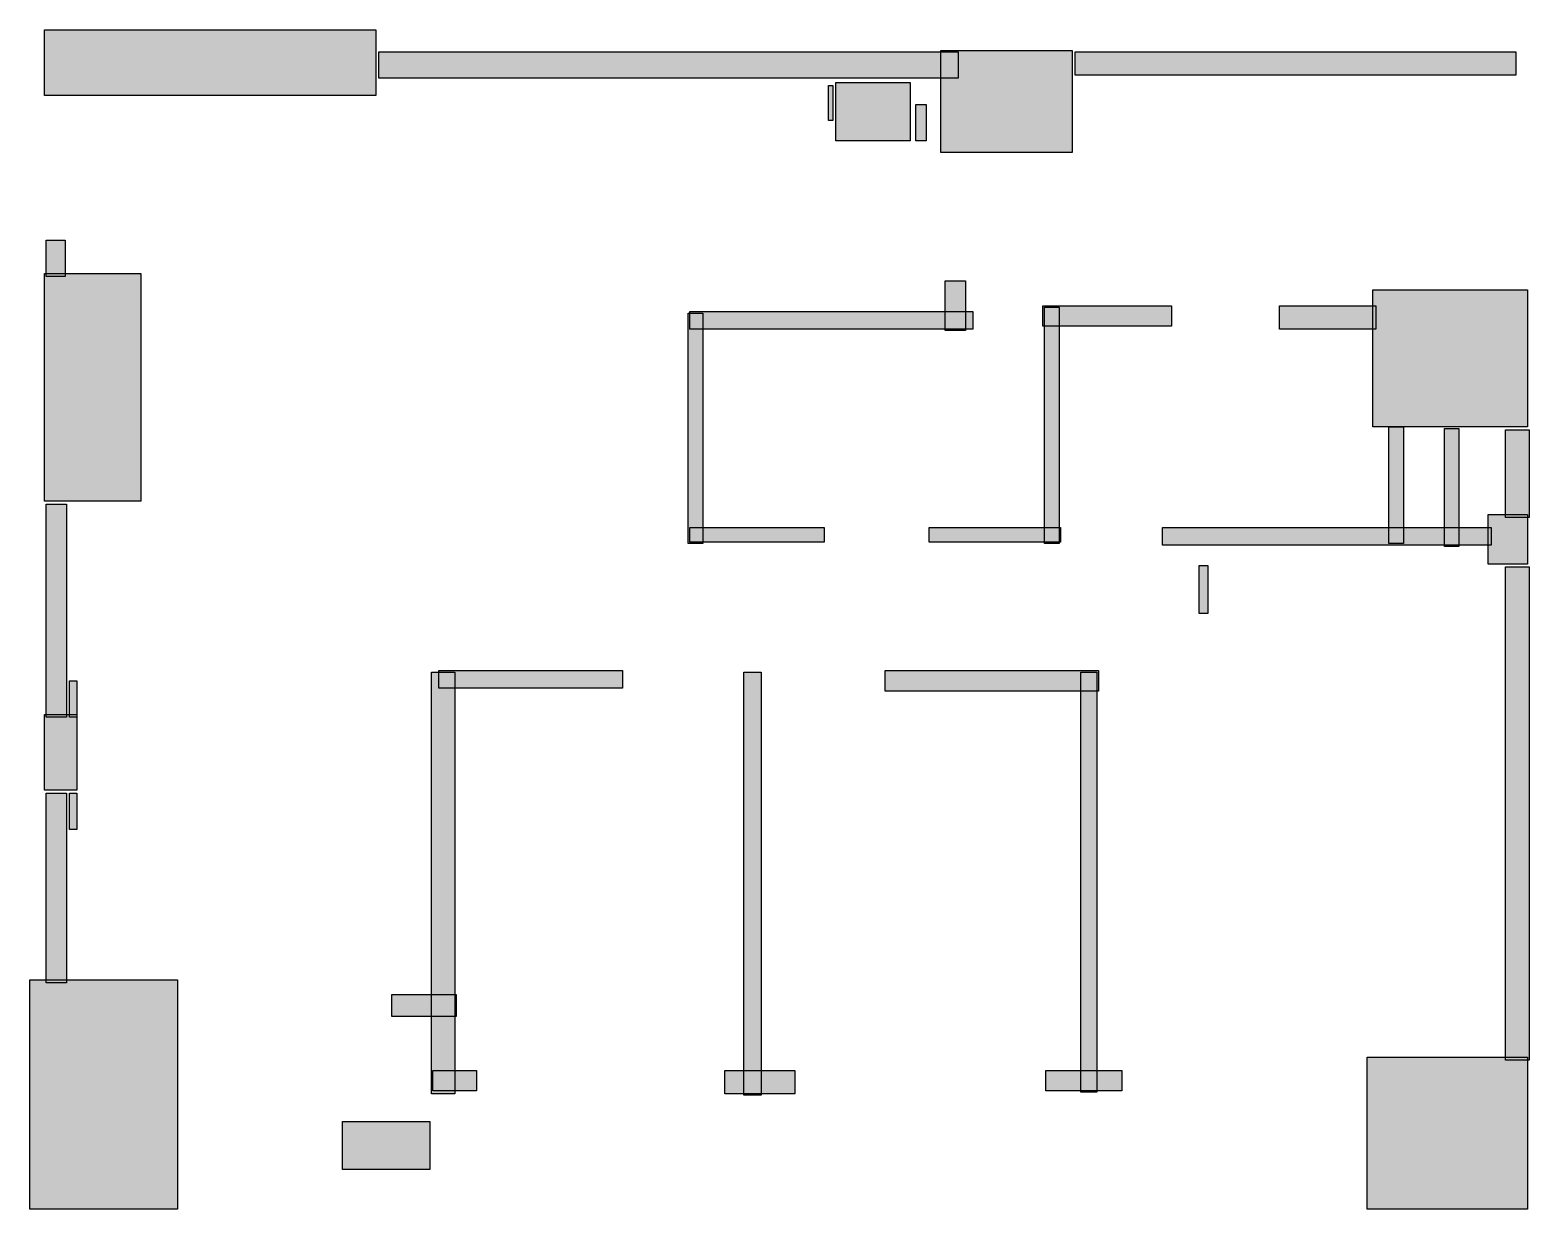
# Model space of a CAD drawing. Header units: centimetres. Extents: x 9 to 913, y 11 to 722.
import ezdxf

# ---------------------------------------------------------------- set-up
doc = ezdxf.new("R2010")
doc.units = ezdxf.units.CM
doc.layers.add('WALL', color=7, linetype='Continuous')

msp = doc.modelspace()

# ---------------------------------------------------------------- hatches: boundary and pattern name
at = {"layer": 'WALL'}
h = msp.add_hatch(color=256, dxfattribs=at)
h.dxf.hatch_style = 1
h.paths.add_polyline_path([(17.6, 721.6), (217.36, 721.6), (217.36, 682), (17.6, 682)])
h = msp.add_hatch(color=256, dxfattribs=at)
h.dxf.hatch_style = 1
h.paths.add_polyline_path([(219.12, 708.4), (568.48, 708.4), (568.48, 692.56), (219.12, 692.56)])
h = msp.add_hatch(color=256, dxfattribs=at)
h.dxf.hatch_style = 1
h.paths.add_polyline_path([(557.92, 709.28), (637.12, 709.28), (637.12, 647.68), (557.92, 647.68)])
h = msp.add_hatch(color=256, dxfattribs=at)
h.dxf.hatch_style = 1
h.paths.add_polyline_path([(638.88, 708.4), (904.64, 708.4), (904.64, 694.32), (638.88, 694.32)])
h = msp.add_hatch(color=256, dxfattribs=at)
h.dxf.hatch_style = 1
h.paths.add_polyline_path([(490.16, 688.16), (492.8, 688.16), (492.8, 667.04), (490.16, 667.04)])
h = msp.add_hatch(color=256, dxfattribs=at)
h.dxf.hatch_style = 1
h.paths.add_polyline_path([(494.56, 689.92), (539.44, 689.92), (539.44, 654.72), (494.56, 654.72)])
h = msp.add_hatch(color=256, dxfattribs=at)
h.dxf.hatch_style = 1
h.paths.add_polyline_path([(542.96, 676.72), (549.12, 676.72), (549.12, 654.72), (542.96, 654.72)])
h = msp.add_hatch(color=256, dxfattribs=at)
h.dxf.hatch_style = 1
h.paths.add_polyline_path([(18.48, 594.88), (29.92, 594.88), (29.92, 572.88), (18.48, 572.88)])
h = msp.add_hatch(color=256, dxfattribs=at)
h.dxf.hatch_style = 1
h.paths.add_polyline_path([(17.6, 574.64), (75.68, 574.64), (75.68, 437.36), (17.6, 437.36)])
h = msp.add_hatch(color=256, dxfattribs=at)
h.dxf.hatch_style = 1
h.paths.add_polyline_path([(560.56, 570.24), (572.88, 570.24), (572.88, 540.32), (560.56, 540.32)])
h = msp.add_hatch(color=256, dxfattribs=at)
h.dxf.hatch_style = 1
h.paths.add_polyline_path([(818.4, 564.96), (911.68, 564.96), (911.68, 482.24), (818.4, 482.24)])
h = msp.add_hatch(color=256, dxfattribs=at)
h.dxf.hatch_style = 1
h.paths.add_polyline_path([(406.56, 551.76), (577.28, 551.76), (577.28, 541.2), (406.56, 541.2)])
h = msp.add_hatch(color=256, dxfattribs=at)
h.dxf.hatch_style = 1
h.paths.add_polyline_path([(619.52, 555.28), (696.96, 555.28), (696.96, 542.96), (619.52, 542.96)])
h = msp.add_hatch(color=256, dxfattribs=at)
h.dxf.hatch_style = 1
h.paths.add_polyline_path([(620.4, 554.4), (629.2, 554.4), (629.2, 411.84), (620.4, 411.84)])
h = msp.add_hatch(color=256, dxfattribs=at)
h.dxf.hatch_style = 1
h.paths.add_polyline_path([(762.08, 555.28), (820.16, 555.28), (820.16, 541.2), (762.08, 541.2)])
h = msp.add_hatch(color=256, dxfattribs=at)
h.dxf.hatch_style = 1
h.paths.add_polyline_path([(405.68, 550.88), (414.48, 550.88), (414.48, 411.84), (405.68, 411.84)])
h = msp.add_hatch(color=256, dxfattribs=at)
h.dxf.hatch_style = 1
h.paths.add_polyline_path([(828.08, 482.24), (836.88, 482.24), (836.88, 411.84), (828.08, 411.84)])
h = msp.add_hatch(color=256, dxfattribs=at)
h.dxf.hatch_style = 1
h.paths.add_polyline_path([(861.52, 481.36), (870.32, 481.36), (870.32, 410.08), (861.52, 410.08)])
h = msp.add_hatch(color=256, dxfattribs=at)
h.dxf.hatch_style = 1
h.paths.add_polyline_path([(898.48, 480.48), (912.56, 480.48), (912.56, 427.68), (898.48, 427.68)])
h = msp.add_hatch(color=256, dxfattribs=at)
h.dxf.hatch_style = 1
h.paths.add_polyline_path([(18.48, 435.6), (30.8, 435.6), (30.8, 307.12), (18.48, 307.12)])
h = msp.add_hatch(color=256, dxfattribs=at)
h.dxf.hatch_style = 1
h.paths.add_polyline_path([(887.92, 429.44), (911.68, 429.44), (911.68, 399.52), (887.92, 399.52)])
h = msp.add_hatch(color=256, dxfattribs=at)
h.dxf.hatch_style = 1
h.paths.add_polyline_path([(406.56, 421.52), (487.52, 421.52), (487.52, 412.72), (406.56, 412.72)])
h = msp.add_hatch(color=256, dxfattribs=at)
h.dxf.hatch_style = 1
h.paths.add_polyline_path([(550.88, 421.52), (630.08, 421.52), (630.08, 412.72), (550.88, 412.72)])
h = msp.add_hatch(color=256, dxfattribs=at)
h.dxf.hatch_style = 1
h.paths.add_polyline_path([(691.68, 421.52), (889.68, 421.52), (889.68, 410.96), (691.68, 410.96)])
h = msp.add_hatch(color=256, dxfattribs=at)
h.dxf.hatch_style = 1
h.paths.add_polyline_path([(713.68, 398.64), (718.96, 398.64), (718.96, 369.6), (713.68, 369.6)])
h = msp.add_hatch(color=256, dxfattribs=at)
h.dxf.hatch_style = 1
h.paths.add_polyline_path([(898.48, 397.76), (912.56, 397.76), (912.56, 100.32), (898.48, 100.32)])
h = msp.add_hatch(color=256, dxfattribs=at)
h.dxf.hatch_style = 1
h.paths.add_polyline_path([(250.8, 334.4), (264.88, 334.4), (264.88, 80.08), (250.8, 80.08)])
h = msp.add_hatch(color=256, dxfattribs=at)
h.dxf.hatch_style = 1
h.paths.add_polyline_path([(255.2, 335.28), (366.08, 335.28), (366.08, 324.72), (255.2, 324.72)])
h = msp.add_hatch(color=256, dxfattribs=at)
h.dxf.hatch_style = 1
h.paths.add_polyline_path([(439.12, 334.4), (449.68, 334.4), (449.68, 79.2), (439.12, 79.2)])
h = msp.add_hatch(color=256, dxfattribs=at)
h.dxf.hatch_style = 1
h.paths.add_polyline_path([(524.48, 335.28), (652.96, 335.28), (652.96, 322.96), (524.48, 322.96)])
h = msp.add_hatch(color=256, dxfattribs=at)
h.dxf.hatch_style = 1
h.paths.add_polyline_path([(642.4, 334.4), (652.08, 334.4), (652.08, 80.96), (642.4, 80.96)])
h = msp.add_hatch(color=256, dxfattribs=at)
h.dxf.hatch_style = 1
h.paths.add_polyline_path([(32.56, 329.12), (36.96, 329.12), (36.96, 307.12), (32.56, 307.12)])
h = msp.add_hatch(color=256, dxfattribs=at)
h.dxf.hatch_style = 1
h.paths.add_polyline_path([(17.6, 308.88), (36.96, 308.88), (36.96, 263.12), (17.6, 263.12)])
h = msp.add_hatch(color=256, dxfattribs=at)
h.dxf.hatch_style = 1
h.paths.add_polyline_path([(18.48, 261.36), (30.8, 261.36), (30.8, 146.96), (18.48, 146.96)])
h = msp.add_hatch(color=256, dxfattribs=at)
h.dxf.hatch_style = 1
h.paths.add_polyline_path([(32.56, 261.36), (36.96, 261.36), (36.96, 239.36), (32.56, 239.36)])
h = msp.add_hatch(color=256, dxfattribs=at)
h.dxf.hatch_style = 1
h.paths.add_polyline_path([(8.8, 148.72), (97.68, 148.72), (97.68, 10.56), (8.8, 10.56)])
h = msp.add_hatch(color=256, dxfattribs=at)
h.dxf.hatch_style = 1
h.paths.add_polyline_path([(227.04, 139.92), (265.76, 139.92), (265.76, 126.72), (227.04, 126.72)])
h = msp.add_hatch(color=256, dxfattribs=at)
h.dxf.hatch_style = 1
h.paths.add_polyline_path([(814.88, 102.08), (911.68, 102.08), (911.68, 10.56), (814.88, 10.56)])
h = msp.add_hatch(color=256, dxfattribs=at)
h.dxf.hatch_style = 1
h.paths.add_polyline_path([(251.68, 94.16), (278.08, 94.16), (278.08, 81.84), (251.68, 81.84)])
h = msp.add_hatch(color=256, dxfattribs=at)
h.dxf.hatch_style = 1
h.paths.add_polyline_path([(427.68, 94.16), (469.92, 94.16), (469.92, 80.08), (427.68, 80.08)])
h = msp.add_hatch(color=256, dxfattribs=at)
h.dxf.hatch_style = 1
h.paths.add_polyline_path([(621.28, 94.16), (667.04, 94.16), (667.04, 81.84), (621.28, 81.84)])
h = msp.add_hatch(color=256, dxfattribs=at)
h.dxf.hatch_style = 1
h.paths.add_polyline_path([(197.12, 63.36), (249.92, 63.36), (249.92, 34.32), (197.12, 34.32)])

# ---------------------------------------------------------------- linework, layer by layer
for points in [[(17.6, 721.6), (217.36, 721.6), (217.36, 682), (17.6, 682)], [(219.12, 708.4), (568.48, 708.4), (568.48, 692.56), (219.12, 692.56)], [(557.92, 709.28), (637.12, 709.28), (637.12, 647.68), (557.92, 647.68)], [(638.88, 708.4), (904.64, 708.4), (904.64, 694.32), (638.88, 694.32)], [(490.16, 688.16), (492.8, 688.16), (492.8, 667.04), (490.16, 667.04)], [(494.56, 689.92), (539.44, 689.92), (539.44, 654.72), (494.56, 654.72)], [(542.96, 676.72), (549.12, 676.72), (549.12, 654.72), (542.96, 654.72)], [(18.48, 594.88), (29.92, 594.88), (29.92, 572.88), (18.48, 572.88)], [(17.6, 574.64), (75.68, 574.64), (75.68, 437.36), (17.6, 437.36)], [(560.56, 570.24), (572.88, 570.24), (572.88, 540.32), (560.56, 540.32)], [(818.4, 564.96), (911.68, 564.96), (911.68, 482.24), (818.4, 482.24)], [(406.56, 551.76), (577.28, 551.76), (577.28, 541.2), (406.56, 541.2)], [(619.52, 555.28), (696.96, 555.28), (696.96, 542.96), (619.52, 542.96)], [(620.4, 554.4), (629.2, 554.4), (629.2, 411.84), (620.4, 411.84)], [(762.08, 555.28), (820.16, 555.28), (820.16, 541.2), (762.08, 541.2)], [(405.68, 550.88), (414.48, 550.88), (414.48, 411.84), (405.68, 411.84)], [(828.08, 482.24), (836.88, 482.24), (836.88, 411.84), (828.08, 411.84)], [(861.52, 481.36), (870.32, 481.36), (870.32, 410.08), (861.52, 410.08)], [(898.48, 480.48), (912.56, 480.48), (912.56, 427.68), (898.48, 427.68)], [(18.48, 435.6), (30.8, 435.6), (30.8, 307.12), (18.48, 307.12)], [(887.92, 429.44), (911.68, 429.44), (911.68, 399.52), (887.92, 399.52)], [(406.56, 421.52), (487.52, 421.52), (487.52, 412.72), (406.56, 412.72)], [(550.88, 421.52), (630.08, 421.52), (630.08, 412.72), (550.88, 412.72)], [(691.68, 421.52), (889.68, 421.52), (889.68, 410.96), (691.68, 410.96)], [(713.68, 398.64), (718.96, 398.64), (718.96, 369.6), (713.68, 369.6)], [(898.48, 397.76), (912.56, 397.76), (912.56, 100.32), (898.48, 100.32)], [(250.8, 334.4), (264.88, 334.4), (264.88, 80.08), (250.8, 80.08)], [(255.2, 335.28), (366.08, 335.28), (366.08, 324.72), (255.2, 324.72)], [(439.12, 334.4), (449.68, 334.4), (449.68, 79.2), (439.12, 79.2)], [(524.48, 335.28), (652.96, 335.28), (652.96, 322.96), (524.48, 322.96)], [(642.4, 334.4), (652.08, 334.4), (652.08, 80.96), (642.4, 80.96)], [(32.56, 329.12), (36.96, 329.12), (36.96, 307.12), (32.56, 307.12)], [(17.6, 308.88), (36.96, 308.88), (36.96, 263.12), (17.6, 263.12)], [(18.48, 261.36), (30.8, 261.36), (30.8, 146.96), (18.48, 146.96)], [(32.56, 261.36), (36.96, 261.36), (36.96, 239.36), (32.56, 239.36)], [(8.8, 148.72), (97.68, 148.72), (97.68, 10.56), (8.8, 10.56)], [(227.04, 139.92), (265.76, 139.92), (265.76, 126.72), (227.04, 126.72)], [(814.88, 102.08), (911.68, 102.08), (911.68, 10.56), (814.88, 10.56)], [(251.68, 94.16), (278.08, 94.16), (278.08, 81.84), (251.68, 81.84)], [(427.68, 94.16), (469.92, 94.16), (469.92, 80.08), (427.68, 80.08)], [(621.28, 94.16), (667.04, 94.16), (667.04, 81.84), (621.28, 81.84)], [(197.12, 63.36), (249.92, 63.36), (249.92, 34.32), (197.12, 34.32)]]:
    msp.add_lwpolyline(points, close=True, dxfattribs=at)

doc.saveas('drawing.dxf')
